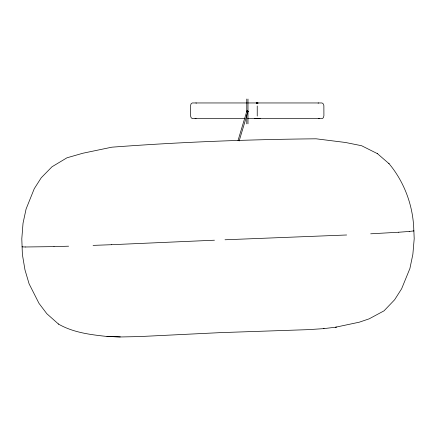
<?xml version="1.0" encoding="UTF-8"?>
<svg xmlns="http://www.w3.org/2000/svg" width="436" height="436" viewBox="0 0 436 436"><rect width="100%" height="100%" fill="white"/><g stroke="black" fill="none" stroke-linecap="round" stroke-linejoin="round"><path stroke-width="0.65" d="M239.162 140.932L247.964 111.605L247.795 111.071A0.643 0.621 16.7 0 0 247.212 110.924L246.798 111.294L238.002 140.626M246.809 111.611L246.798 111.294A0.6 0.6 0 0 1 247.485 110.864A0.6 0.6 0 0 1 247.98 111.502A0.6 0.6 0 0 1 247.381 112.047M257.382 103.43L258.123 102.956L257.785 103.059M259.148 118.309L258.439 118.668M256.728 118.374L256.188 118.668M260.216 118.276L259.409 118.668M256.842 103.147L257.245 102.956M196.086 118.276L195.045 118.668M257.066 103.114L257.48 102.956M318.106 103.147L318.612 102.956M335.415 327.251L359.308 322.182L369.123 318.852L384.007 310.852L394.624 299.761L401.616 288.79L409.895 268.532L412.865 254.297L414.2 238.732L413.878 230.906L413.415 230.584M256.346 118.668L257.158 118.303L257.856 118.668M409.197 231.456L413.878 230.906M58.32 323.943L58.533 324.112C73.352 332.592 90.263 334.657 106.918 336.456L121.241 336.952L139.487 336.576L220.273 332.635L308.214 329.649L323.387 328.662L336.636 327.104M323.387 328.662L324.079 328.581M398.738 232.23L409.251 231.456M398.782 232.225L370.676 233.81M214.452 240.209L111.284 244.716M346.647 234.988L225.014 239.773M93.081 245.381L111.294 244.716M68.616 246.193L53.971 246.623M54.015 246.618L25.19 246.989M247.174 102.956L192.249 102.956L191.132 103.724L190.641 105.18L190.608 116.069L191.115 117.66L192.281 118.636L245.065 118.668M247.724 102.956L322.03 102.956L323.305 103.91L323.872 105.599L323.91 115.753L323.354 117.736L322.15 118.668L247.566 118.668M106.918 336.456L120.325 336.941M22.356 246.863L25.25 246.989M319.256 118.668L318.269 118.303M256.75 102.956L257.087 103.059M255.234 118.668L254.444 118.303M257.921 118.668L257.066 118.276M195.911 102.956L196.413 103.114M256.194 102.956L256.591 103.109M256.581 102.956L256.978 103.114M255.91 118.668L255.371 118.374M256.831 102.956L257.251 103.147M377.532 153.701L361.608 145.728L345.486 142.479L316.122 138.806C247.98 139.466 179.768 142.065 111.818 147.188L82.791 153.254L66.953 157.81L51.993 166.781L41.262 177.73L34.259 188.69L26.089 209.008L23.032 223.216L21.8 238.797L22.378 254.45L24.972 269.857L29.092 283.809L38.984 303.347L46.837 313.724L58.533 324.112M388.781 163.484L389.125 163.762C404.657 182.471 413.415 206.604 413.824 230.911M22.062 246.623L22.416 246.858M377.216 153.445L389.125 163.762M257.229 116.069L257.229 105.986M247.98 99.048L247.98 123.857M246.776 99.048L246.776 111.453M246.776 114.663L246.776 123.857M247.904 111.235A0.6 0.6 0 0 1 247.904 111.834M246.956 111.959A0.6 0.6 0 0 1 246.956 111.115"/></g></svg>
